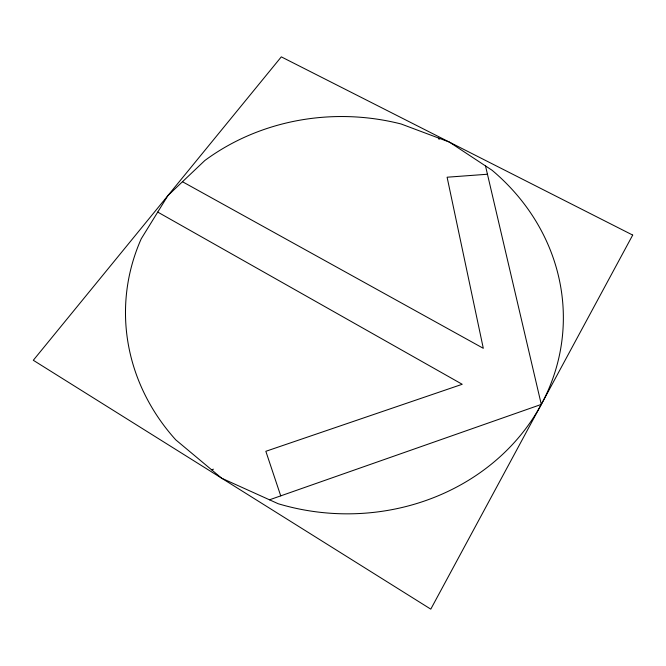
<?xml version="1.0" encoding="UTF-8"?>
<svg xmlns="http://www.w3.org/2000/svg" width="666" height="666" viewBox="0 0 666 666"><rect width="100%" height="100%" fill="white"/><g stroke="black" fill="none" stroke-linecap="round" stroke-linejoin="round"><path stroke-width="1" d="M269.497 499.808L541.292 404.42L485.506 165.926M211.605 469.805L213.461 469.172M487.445 174.242L447.102 177.214L483.3 348.31L182.484 181.735M157.734 212.079L462.221 384.282L265.842 451.298L280.736 495.862M438.836 138.137L439.119 139.469M632.7 235.073L430.785 609.14L33.3 360.273L281.31 56.86L632.7 235.073M167.965 195.513L141.259 238.753A219.022 198.56 3.8 0 0 175.791 439.876L221.67 478.213L278.188 503.729A219.022 198.56 3.8 0 0 534.007 416.774A219.022 198.56 3.8 0 0 492.099 170.28L449.35 142.083L401.132 123.993A219.022 198.56 3.8 0 0 204.845 160.506L167.965 195.513"/></g></svg>
